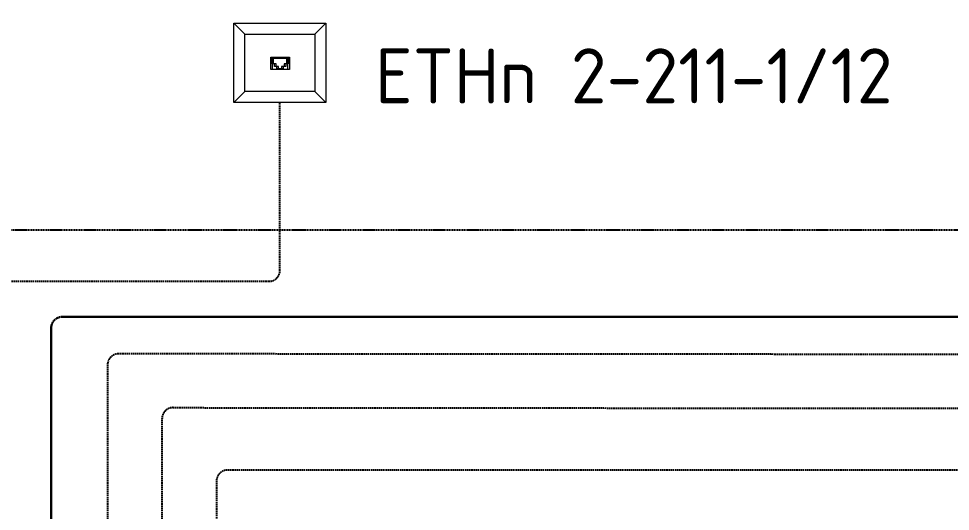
# Model space of a CAD drawing. Header units: millimetres. Extents: x -695119 to 412940, y -249585 to 622758.
# Drawn here: x -582128 to -577895, y 29618 to 31856 of the extents above; entities that cross this region are included whole.
import ezdxf

# ---------------------------------------------------------------- set-up
doc = ezdxf.new("R2010")
doc.units = ezdxf.units.MM
for name, pattern in [('DASH', [0.75, 0.5, -0.25]), ('DASHED', [19.05, 12.7, -6.35]), ('DASHED2', [9.525, 6.35, -3.175])]:
    doc.linetypes.add(name, pattern=pattern)
doc.layers.add('0.7', color=2, linetype='Continuous', lineweight=50)
doc.layers.add('СОУЭ', color=116, linetype='DASHED', lineweight=30)
doc.layers.add('_19D-Телекоммуникационные шкафы', color=7, linetype='Continuous')
doc.layers.add('PDF _Оформление-Надписи', color=7, linetype='Continuous')
doc.styles.add('GOST-2.304_Type-B_italic', font='')
doc.styles.get('GOST-2.304_Type-B_italic').set_extended_font_data('GOST type B')

msp = doc.modelspace()

# ---------------------------------------------------------------- linework, layer by layer
at = {"layer": '_19D-Телекоммуникационные шкафы', "color": 5, "linetype": 'DASHED2'}
for p, q in [((-580940.404, 30712.594), (-580940.404, 31474.138)), ((-582169.112, 30662.594), (-580990.404, 30662.594)), ((-574516.234, 30328.091), (-581673.902, 30332.891)), ((-581723.902, 30282.891), (-581723.902, 28209.709)), ((-581476.297, 28209.709), (-581476.297, 30038.759)), ((-574749.895, 29805.356), (-581178.866, 29805.356)), ((-581228.866, 29755.356), (-581228.866, 28199.579))]:
    msp.add_line(p, q, dxfattribs=at)
at = {"layer": '_19D-Телекоммуникационные шкафы', "linetype": 'DASH', "ltscale": 10}
msp.add_lwpolyline([(-586421.356, 36752.612), (-575780.729, 36752.612), (-575780.729, 30894.608), (-586421.356, 30894.608), (-586421.356, 36752.612)], dxfattribs=at)
at = {"layer": '_19D-Телекоммуникационные шкафы', "color": 5, "linetype": 'DASHED2'}
msp.add_lwpolyline([(-581426.297, 30088.759), (-574640.98, 30083.13, -0.41397061), (-574591.022, 30033.13), (-574591.022, 12028.911, -0.41421356), (-574641.022, 11978.911), (-592538.917, 11978.911)], format="xyb", dxfattribs=at)
for centre, start, end in [((-580990.404, 30712.594), 270, 0), ((-581673.902, 30282.891), 90, 180), ((-581426.297, 30038.759), 90, 180), ((-581178.866, 29755.356), 90, 180)]:
    msp.add_arc(centre, 50, start, end, dxfattribs=at)
at = {"layer": 'PDF _Оформление-Надписи', "lineweight": 0}
for points in [[(-581149.361, 31835.618), (-580731.501, 31835.618), (-580731.501, 31474.093), (-581149.361, 31474.093)], [(-581099.361, 31785.618), (-580781.501, 31785.618), (-580781.501, 31524.093), (-581099.361, 31524.093)], [(-580905.576, 31624.252), (-580982.044, 31624.252), (-580982.044, 31681.404), (-580905.576, 31681.404)], [(-580905.576, 31624.252), (-580982.044, 31624.252), (-580982.044, 31681.404), (-580905.576, 31681.404)], [(-580943.942, 31676.906), (-580910.604, 31676.906), (-580910.604, 31650.447), (-580921.981, 31650.447), (-580921.981, 31639.07), (-580933.623, 31639.07), (-580933.623, 31627.957), (-580954.526, 31627.957), (-580954.526, 31639.07), (-580965.904, 31639.07), (-580965.904, 31650.447), (-580977.281, 31650.447), (-580977.281, 31676.906)], [(-580943.942, 31676.906), (-580910.604, 31676.906), (-580910.604, 31650.447), (-580921.981, 31650.447), (-580921.981, 31639.07), (-580933.623, 31639.07), (-580933.623, 31627.957), (-580954.526, 31627.957), (-580954.526, 31639.07), (-580965.904, 31639.07), (-580965.904, 31650.447), (-580977.281, 31650.447), (-580977.281, 31676.906)], [(-580897.648, 31624.252), (-580974.115, 31624.252), (-580974.115, 31681.404), (-580897.648, 31681.404)], [(-580897.648, 31624.252), (-580974.115, 31624.252), (-580974.115, 31681.404), (-580897.648, 31681.404)], [(-580936.014, 31676.906), (-580902.675, 31676.906), (-580902.675, 31650.447), (-580914.052, 31650.447), (-580914.052, 31639.07), (-580925.695, 31639.07), (-580925.695, 31627.957), (-580946.597, 31627.957), (-580946.597, 31639.07), (-580957.975, 31639.07), (-580957.975, 31650.447), (-580969.352, 31650.447), (-580969.352, 31676.906)], [(-580936.014, 31676.906), (-580902.675, 31676.906), (-580902.675, 31650.447), (-580914.052, 31650.447), (-580914.052, 31639.07), (-580925.695, 31639.07), (-580925.695, 31627.957), (-580946.597, 31627.957), (-580946.597, 31639.07), (-580957.975, 31639.07), (-580957.975, 31650.447), (-580969.352, 31650.447), (-580969.352, 31676.906)]]:
    msp.add_lwpolyline(points, close=True, dxfattribs=at)
for points in [[(-581099.361, 31785.618), (-581149.361, 31835.618)], [(-580781.501, 31785.618), (-580731.501, 31835.618)], [(-581099.361, 31524.093), (-581149.361, 31474.093)], [(-580781.501, 31524.093), (-580731.501, 31474.093)]]:
    msp.add_lwpolyline(points, dxfattribs=at)
at = {"layer": 'СОУЭ', "color": 6, "ltscale": 0.2}
msp.add_line((-581979.667, 28209.709), (-581979.667, 30451.104), dxfattribs=at)
msp.add_lwpolyline([(-581929.667, 30501.104), (-574746.444, 30501.104, 0.41421356), (-574696.444, 30551.104), (-574696.444, 36700.285)], format="xyb", dxfattribs=at)
msp.add_arc((-581929.667, 30451.104), 50, 90, 180, dxfattribs=at)

# ---------------------------------------------------------------- texts
at = {"layer": '0.7', "lineweight": 30, "insert": (-579333.064, 31595.69), "char_height": 250, "width": 3249.30825, "attachment_point": 5, "style": 'GOST-2.304_Type-B_italic'}
msp.add_mtext('{\\C256;\\c0;ETHn 2-211-1/12}', dxfattribs=at)

doc.saveas('drawing.dxf')
